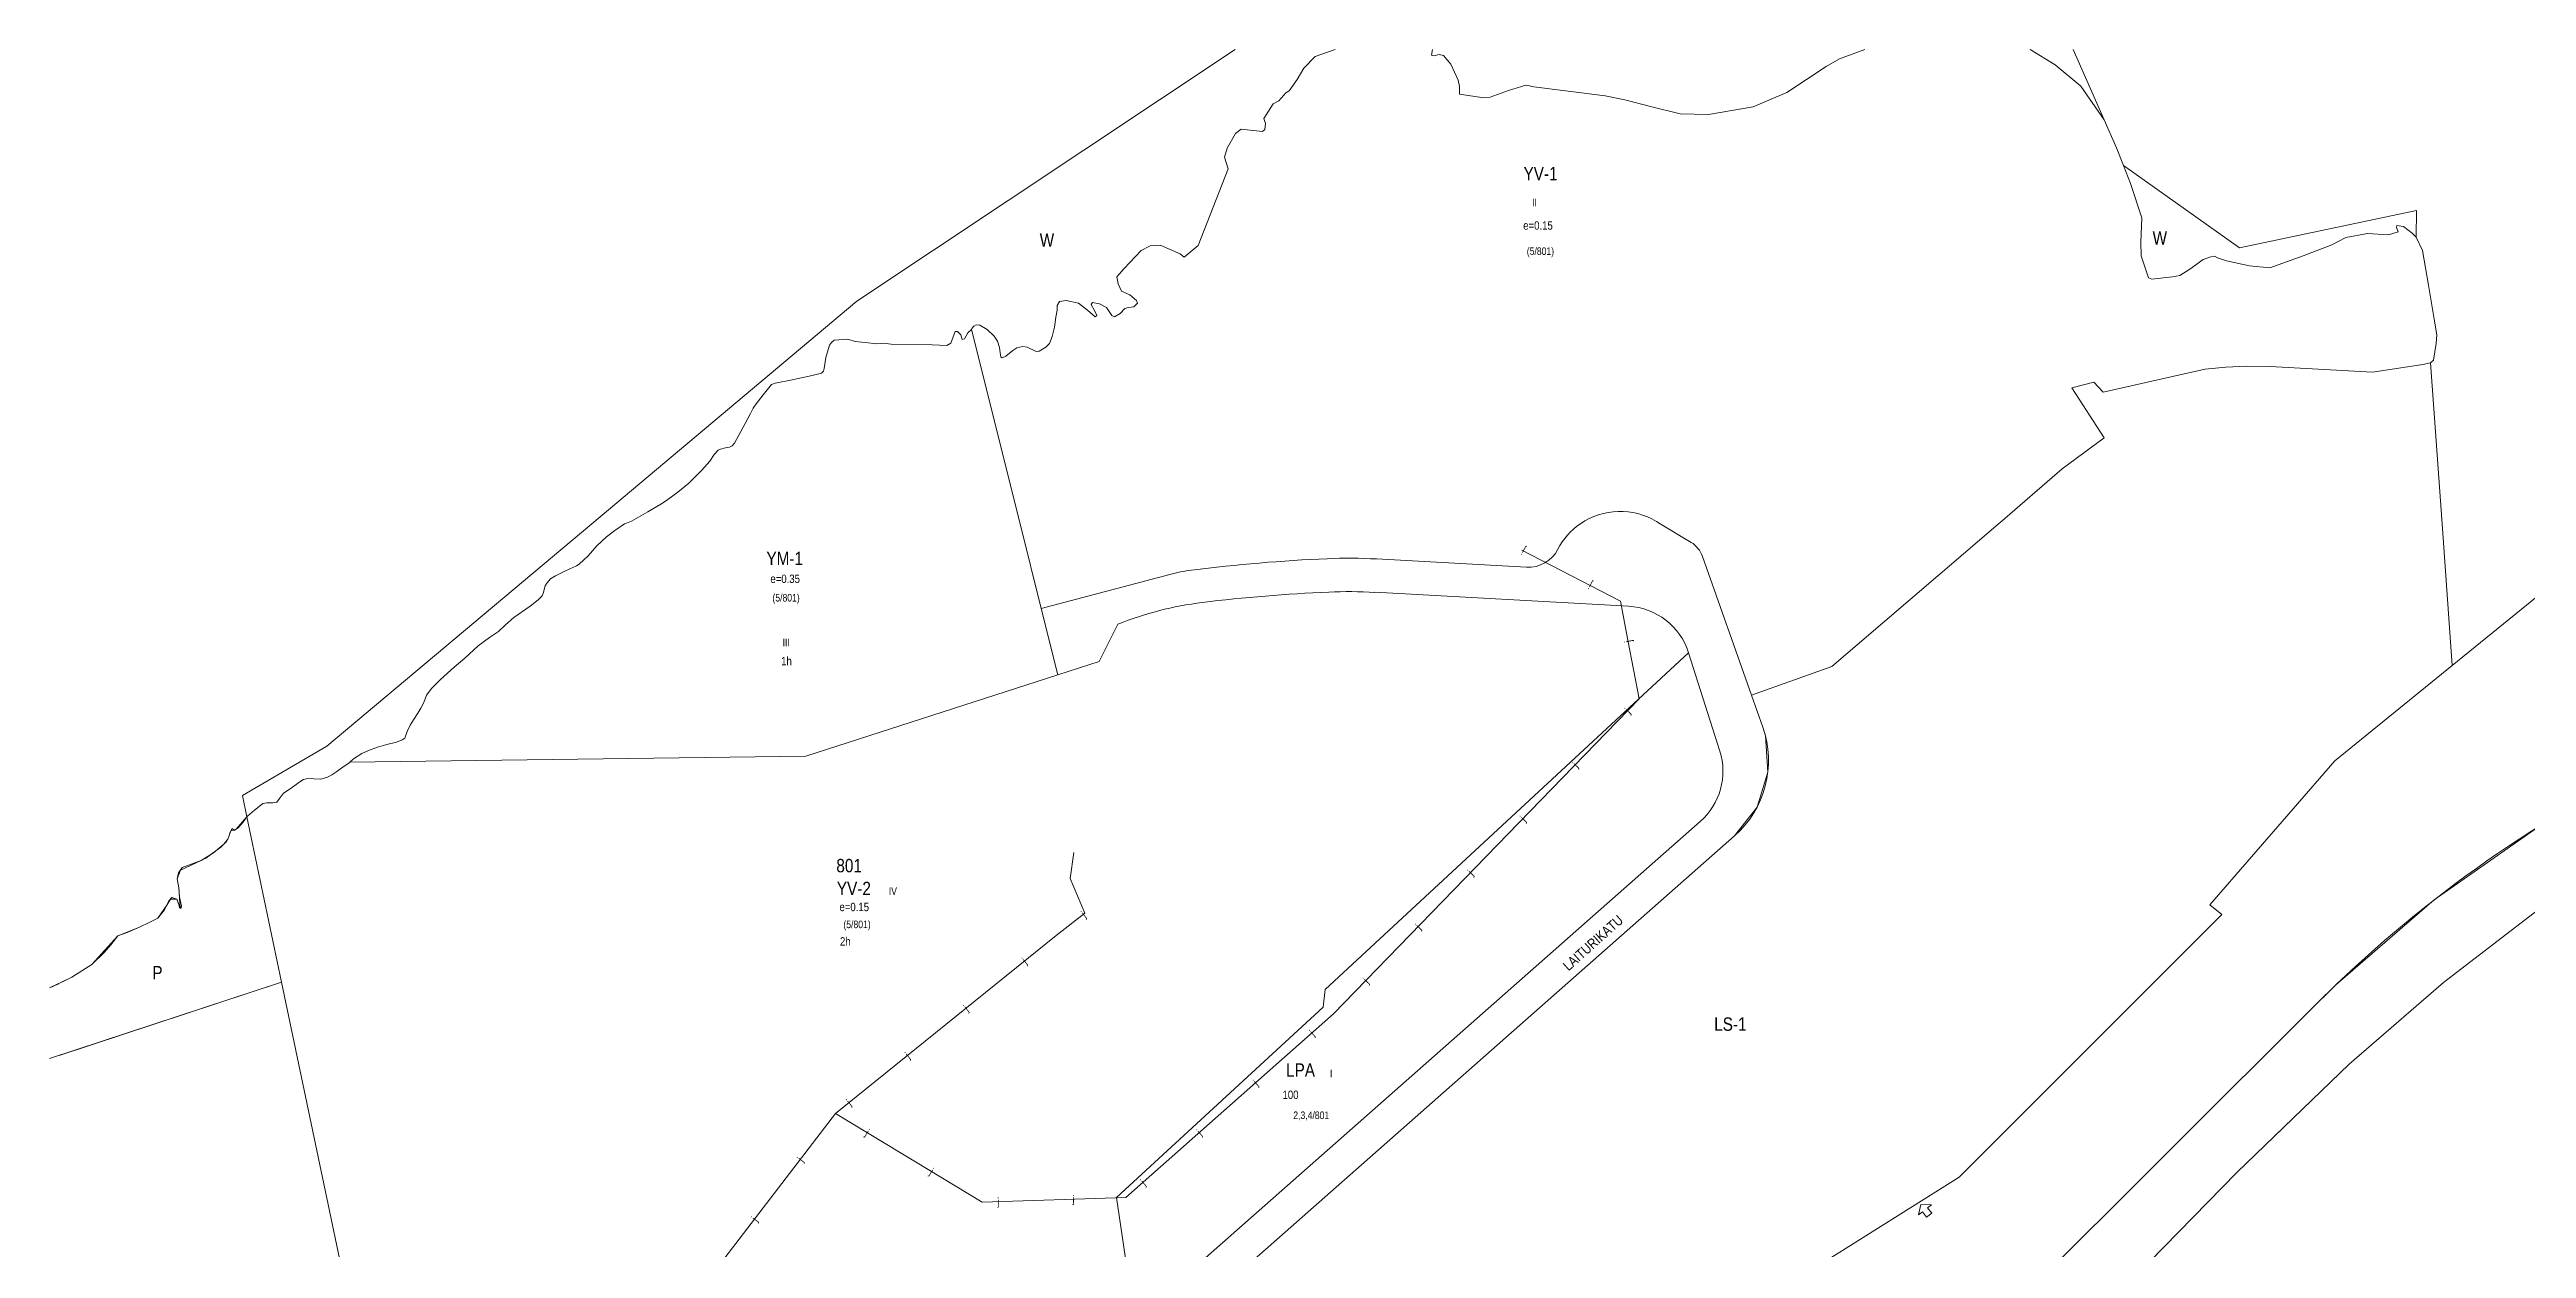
# Model space of a CAD drawing. Header units: metres. Extents: x 24485995 to 24488038, y 6819999 to 6822001.
# Drawn here: x 24486000 to 24486741, y 6821641 to 6822000 of the extents above; entities that cross this region are included whole.
import ezdxf

# ---------------------------------------------------------------- set-up
doc = ezdxf.new("R2010")
doc.units = ezdxf.units.M
for name, pattern in [('k10020', [0]), ('k10li0', [0]), ('k10rt0', [0]), ('k10vi1', [0])]:
    doc.linetypes.add(name, pattern=pattern)
for name, color, linetype, lineweight in [('AK_AsemakaavaTeksti_Kadun_puistonnimi', 7, 'Continuous', 0), ('AK_AsemakaavaTeksti_Korttelinumero', 7, 'Continuous', 0), ('AK_AsemakaavaViiva_Kaupunginosan_raja', 7, 'Continuous', 0), ('AK_JohdoillevarattuTeksti', 7, 'Continuous', 0), ('AK_JohdoillevarattuViiva', 7, 'Continuous', 0), ('AK_Kaavamerkinta_Kayttotarkoitusalue', 7, 'Continuous', 0), ('AK_KayttotarkoitusSymboliViiva_Liikennealueen_kuvio', 12, 'Continuous', 0), ('AK_KayttotarkoitusSymboliViiva_Rautatiealueen_kuvio', 14, 'Continuous', 0), ('AK_KayttotarkoitusSymboliViiva_Virkistysalueen_kuvio_murtoviiva', 7, 'Continuous', 0), ('AK_KayttotarkoitusViiva', 7, 'Continuous', 0), ('AK_LiikennointiSymboli_Ajoneuvoliittyma', 7, 'Continuous', 0), ('AK_MuuAsemakaavaTeksti_Erityismaarays', 7, 'Continuous', 0), ('AK_RakennusalaTeksti_Huoneistomaara', 7, 'Continuous', 0), ('AK_RakennusalaTeksti_Kerrosala_tai_luku', 7, 'Continuous', 0), ('AK_RakennusalaTeksti_Rakennusoikeus', 7, 'Continuous', 0), ('AK_RakennusalaTeksti_Tehokkuusluku', 7, 'Continuous', 0)]:
    doc.layers.add(name, color=color, linetype=linetype, lineweight=lineweight)
doc.styles.add('ArialNarrow', font='ARIALN.TTF')

# ---------------------------------------------------------------- blocks, each defined once
blk = doc.blocks.new('K10620')
at = {"layer": 'AK_LiikennointiSymboli_Ajoneuvoliittyma', "color": 7, "linetype": 'Continuous', "lineweight": 13, "extrusion": (0, 0, -1), "flags": 128}
blk.add_lwpolyline([(0, 4), (-1, 4), (-1, 2), (-2.5, 2), (0, 0), (2.5, 2)], dxfattribs=at)
at = {"layer": 'AK_LiikennointiSymboli_Ajoneuvoliittyma', "color": 7, "linetype": 'Continuous', "lineweight": 13, "flags": 128}
for points in [[(0, 4), (-1, 4), (-1, 2), (-2.5, 2)], [(0, 0), (2.5, 2), (1, 2), (1, 4), (-1, 4), (-1, 2), (-2.5, 2), (0, 0)]]:
    blk.add_lwpolyline(points, dxfattribs=at)

msp = doc.modelspace()

# ---------------------------------------------------------------- linework, layer by layer
at = {"layer": 'AK_AsemakaavaViiva_Kaupunginosan_raja', "linetype": 'k10020', "lineweight": 9, "flags": 128}
for points in [[(24486719.16, 6821815.73), (24486748.25, 6821839.36)], [(24486684, 6821787.16), (24486719.16, 6821815.73)], [(24486646.6, 6821744.1), (24486684, 6821787.16)], [(24486646.6, 6821744.1), (24486650.15, 6821741.23)], [(24486571.55, 6821662.64), (24486650.15, 6821741.23)], [(24486506.31, 6821621.63), (24486571.55, 6821662.64)]]:
    msp.add_lwpolyline(points, dxfattribs=at)
at = {"layer": 'AK_JohdoillevarattuViiva', "linetype": 'Continuous', "lineweight": 5, "flags": 128}
for points in [[(24486235.24, 6821681.74), (24486254.89, 6821669.88), (24486279.18, 6821655.19), (24486322.18, 6821656.59), (24486384.31, 6821711.52), (24486475.79, 6821805.78), (24486472.38, 6821823.32), (24486470.22, 6821835.02), (24486440.67, 6821850.22)], [(24486164.23, 6821515.63), (24486180.67, 6821610.35), (24486188.37, 6821620.54), (24486235.24, 6821681.74), (24486301.31, 6821734.98), (24486309.89, 6821741.65), (24486305.51, 6821751.96), (24486306.56, 6821759.74)]]:
    msp.add_lwpolyline(points, dxfattribs=at)
at = {"layer": 'AK_KayttotarkoitusSymboliViiva_Liikennealueen_kuvio', "linetype": 'k10li0', "lineweight": 9, "flags": 128}
for points in [[(24486973.55, 6821937.34), (24486907.93, 6821904.91), (24486824.22, 6821858.28), (24486821.8, 6821859.73), (24486807.14, 6821868.47), (24486786.24, 6821858.14), (24486748.25, 6821839.36), (24486719.16, 6821815.73), (24486684, 6821787.16), (24486646.6, 6821744.1), (24486650.15, 6821741.23), (24486571.55, 6821662.64), (24486506.31, 6821621.63), (24486419.47, 6821567.03), (24486350.09, 6821551.79), (24486319.37, 6821545.04), (24486297.65, 6821541.44), (24486298.22, 6821537.99), (24486130.22, 6821509.96), (24486124.79, 6821509.15), (24486101.28, 6821507.97), (24486081.36, 6821506.54), (24486065.13, 6821502.3), (24486024.67, 6821488), (24486019, 6821486), (24486000, 6821473.79)], [(24486332.63, 6821598.38), (24486335.58, 6821578.63), (24486342.4, 6821559.85), (24486343.4, 6821557.82), (24486348.43, 6821553.29), (24486350.09, 6821551.79), (24486419.47, 6821567.03), (24486506.31, 6821621.63), (24486571.55, 6821662.64), (24486650.15, 6821741.23), (24486646.6, 6821744.1), (24486684, 6821787.16), (24486719.16, 6821815.73), (24486716.1, 6821858.14), (24486712.64, 6821906.25), (24486710.38, 6821905.77), (24486695.24, 6821903.51), (24486664.6, 6821905.18), (24486657.54, 6821905.26), (24486651.41, 6821904.98), (24486645.17, 6821904.35), (24486638.46, 6821902.86), (24486614.71, 6821897.49), (24486611.91, 6821900.54), (24486605.29, 6821898.79), (24486615, 6821883.88), (24486602.4, 6821874.55), (24486583.69, 6821858.41), (24486583.37, 6821858.14), (24486572.73, 6821849.04), (24486533.42, 6821815.39), (24486509.38, 6821806.89), (24486512.78, 6821797.27), (24486513.57, 6821794.66), (24486514.29, 6821783.78), (24486511.07, 6821773.36), (24486504.33, 6821764.78), (24486342.75, 6821622.33), (24486336.02, 6821613.75), (24486332.8, 6821603.33), (24486332.63, 6821598.38)], [(24486000, 6821425.5), (24486013.64, 6821432.86), (24486026.39, 6821439.34), (24486074.8, 6821463.81), (24486103.42, 6821474.35), (24486128.43, 6821478.08), (24486159.76, 6821481.54), (24486293.95, 6821504), (24486396.09, 6821520.99), (24486417.06, 6821526.92), (24486466.3, 6821543.03), (24486502.1, 6821560.78), (24486532.29, 6821578.99), (24486551.96, 6821590.85), (24486571.95, 6821608.72), (24486590.31, 6821626.51), (24486678.93, 6821714.91), (24486684.25, 6821720.11), (24486713.72, 6821745.61), (24486745.65, 6821767.96), (24486779.7, 6821786.92), (24486821.8, 6821807.61), (24486825.39, 6821809.37), (24486857.27, 6821830.05), (24486858.13, 6821835.47), (24486858.85, 6821840.03), (24486883.27, 6821853.63), (24486891.37, 6821858.14), (24486898.91, 6821862.34), (24486947.55, 6821888.24), (24486973.61, 6821901.12)]]:
    msp.add_lwpolyline(points, dxfattribs=at)
at = {"layer": 'AK_KayttotarkoitusSymboliViiva_Rautatiealueen_kuvio', "linetype": 'k10rt0', "lineweight": 9, "flags": 128}
for points in [[(24486973.7, 6821845.74), (24486938.55, 6821836.78), (24486920.72, 6821834.18), (24486912.18, 6821832.97), (24486900.85, 6821828.2), (24486884.76, 6821825.02), (24486869.56, 6821822.01), (24486849.09, 6821817.34), (24486825.39, 6821809.37), (24486821.8, 6821807.61), (24486779.7, 6821786.92), (24486745.65, 6821767.96), (24486713.72, 6821745.61), (24486684.25, 6821720.11), (24486678.93, 6821714.91), (24486590.31, 6821626.51), (24486571.95, 6821608.72), (24486551.96, 6821590.85), (24486532.29, 6821578.99), (24486502.1, 6821560.78), (24486466.3, 6821543.03), (24486417.06, 6821526.92), (24486396.09, 6821520.99), (24486293.95, 6821504), (24486159.76, 6821481.54), (24486128.43, 6821478.08), (24486103.42, 6821474.35), (24486074.8, 6821463.81), (24486026.39, 6821439.34), (24486013.64, 6821432.86), (24486000, 6821425.5)], [(24486005.99, 6821388.56), (24486010.04, 6821390.92), (24486024.96, 6821399.62), (24486023.84, 6821401.64), (24486054.41, 6821418.71), (24486086.96, 6821436.88), (24486131.08, 6821452.76), (24486158.37, 6821459.76), (24486200.61, 6821468.84), (24486278.07, 6821477.12), (24486359.02, 6821493.4), (24486401.29, 6821501.9), (24486425.53, 6821508.19), (24486468.82, 6821521.22), (24486475.52, 6821523.24), (24486515.4, 6821541.25), (24486514.25, 6821545.71), (24486520.1, 6821549.51), (24486546.33, 6821566.38), (24486550.86, 6821569.3), (24486566.1, 6821579.11), (24486567.98, 6821580.74), (24486585.54, 6821595.99), (24486602.26, 6821610.52), (24486654.72, 6821664.05), (24486688.28, 6821696.48), (24486716.53, 6821720.86), (24486757.01, 6821751.97), (24486766.05, 6821756.98), (24486821.8, 6821783.23), (24486839.63, 6821791.63), (24486894.17, 6821804.32), (24486913.05, 6821808.71), (24486973.74, 6821820.32)]]:
    msp.add_lwpolyline(points, dxfattribs=at)
at = {"layer": 'AK_KayttotarkoitusSymboliViiva_Virkistysalueen_kuvio_murtoviiva', "linetype": 'k10vi1', "lineweight": 9, "flags": 128}
for points in [[(24486604.22, 6821608.25), (24486632.16, 6821575.94), (24486662.06, 6821541.36), (24486673.43, 6821543.06), (24486685.97, 6821541.83), (24486753.88, 6821552.02), (24486821.79, 6821562.21), (24486874.85, 6821570.17), (24486879.11, 6821604.23), (24486883.38, 6821638.29), (24486887.34, 6821668.25), (24486907.13, 6821665.55), (24486926.92, 6821662.84), (24486957.33, 6821667.41), (24486956.36, 6821673.85), (24486955.39, 6821680.28), (24486962.34, 6821683.41), (24486969.29, 6821686.54), (24486970.49, 6821687.51), (24486971.69, 6821688.47), (24486976.77, 6821695.96), (24486981.85, 6821703.45), (24486982.56, 6821705.38), (24486983.26, 6821707.32), (24486982.78, 6821710.32), (24486982.3, 6821713.33), (24486980.4, 6821716.02), (24486978.5, 6821718.72), (24486970.49, 6821725.71), (24486962.48, 6821732.71), (24486968.54, 6821736.74), (24486974.61, 6821740.77), (24486981.66, 6821745.45), (24486988.72, 6821750.14), (24486993.73, 6821753.47), (24486993.12, 6821755.52), (24486991.57, 6821760.93), (24486990.63, 6821764.29), (24486989.74, 6821766.98), (24486988.85, 6821769.67), (24486986.47, 6821775.11), (24486984.1, 6821780.55), (24486980.45, 6821779.44), (24486976.79, 6821778.33), (24486975.86, 6821779.08), (24486977.44, 6821780.25), (24486974.92, 6821779.84), (24486967.44, 6821773.46), (24486959.96, 6821767.09), (24486959.4, 6821768.09), (24486958.84, 6821769.09), (24486958.17, 6821769.73), (24486957.5, 6821770.37), (24486956.4, 6821771.24), (24486955.3, 6821772.11), (24486953.26, 6821773.27), (24486952.39, 6821773.8), (24486951.53, 6821774.33), (24486950.52, 6821774.22), (24486949.51, 6821774.11), (24486947.53, 6821773.64), (24486945.55, 6821773.17), (24486943.67, 6821772.87), (24486941.79, 6821772.56), (24486933.46, 6821781.61), (24486925.13, 6821790.67), (24486926.04, 6821791.63), (24486926.94, 6821792.59), (24486919.99, 6821800.65), (24486913.05, 6821808.71), (24486903.61, 6821806.52), (24486894.17, 6821804.32), (24486866.9, 6821797.97), (24486839.63, 6821791.63), (24486830.71, 6821787.43), (24486821.8, 6821783.23), (24486793.92, 6821770.1), (24486766.05, 6821756.98), (24486761.53, 6821754.47), (24486757.01, 6821751.97), (24486736.77, 6821736.41), (24486716.53, 6821720.86), (24486702.4, 6821708.67), (24486688.28, 6821696.48), (24486671.5, 6821680.26), (24486654.72, 6821664.05), (24486628.49, 6821637.28), (24486604.36, 6821612.66)], [(24486002.85, 6821699.09), (24486069.47, 6821721.04), (24486059.09, 6821770.46), (24486055.88, 6821766.78), (24486054.3, 6821766.31), (24486053.35, 6821763.74), (24486052.15, 6821762.23), (24486049.05, 6821759.73), (24486045.4, 6821757.43), (24486039.16, 6821754.48), (24486038.2, 6821751.9), (24486038.7, 6821749.22), (24486039.11, 6821743.18), (24486038.13, 6821745.82), (24486036.19, 6821745.84), (24486035.07, 6821743.99), (24486032.4, 6821740.16), (24486029.81, 6821738.85), (24486026.94, 6821737.47), (24486020.47, 6821734.81), (24486012.64, 6821726.28), (24486009.66, 6821724.39), (24486006.68, 6821722.51), (24486003.55, 6821721), (24486000.43, 6821719.49), (24486002.75, 6821720.5)]]:
    msp.add_lwpolyline(points, dxfattribs=at)
at = {"layer": 'AK_KayttotarkoitusViiva', "linetype": 'Continuous', "lineweight": 20, "flags": 128}
for points in [[(24486059.09, 6821770.46), (24486057.76, 6821776.82), (24486083.01, 6821791.64), (24486162.3, 6821858.16), (24486241.64, 6821924.72), (24486354.87, 6822000)], [(24486275.92, 6821916.23), (24486276.04, 6821916.58), (24486276.67, 6821917.28), (24486277.38, 6821917.63), (24486278.4, 6821917.57), (24486280.64, 6821916.21), (24486282.77, 6821914.27), (24486283.75, 6821912.77), (24486284.31, 6821910.86), (24486284.57, 6821909.24), (24486284.69, 6821908.11), (24486285.08, 6821907.81), (24486286.25, 6821908.3), (24486288.28, 6821909.99), (24486289.47, 6821910.76), (24486291.3, 6821911.2), (24486292.64, 6821910.97), (24486295.35, 6821909.65), (24486296.19, 6821909.8), (24486298.24, 6821910.99), (24486299.27, 6821912.06), (24486300.14, 6821914.2), (24486300.77, 6821916.95), (24486301.19, 6821919.9), (24486301.55, 6821922.04), (24486301.59, 6821923.44), (24486302.24, 6821924.62), (24486304.32, 6821924.9), (24486308.02, 6821924.16), (24486310.68, 6821921.99), (24486312.17, 6821920.69), (24486312.94, 6821920.08), (24486313.42, 6821920.45), (24486312.83, 6821921.78), (24486311.81, 6821923.74), (24486312.17, 6821924.36), (24486314.29, 6821923.92), (24486316.38, 6821922.79), (24486317.99, 6821920.48), (24486318.77, 6821920.07), (24486320.42, 6821921.07), (24486321.88, 6821922.56), (24486322.93, 6821922.88), (24486324.51, 6821923.04), (24486325.67, 6821924.16), (24486325.37, 6821924.89), (24486323.35, 6821926.58), (24486320.89, 6821927.71), (24486319.87, 6821929.87), (24486319.43, 6821932), (24486321.6, 6821934.49), (24486326.74, 6821939.9), (24486329.43, 6821941.25), (24486332.41, 6821941.46), (24486338.39, 6821938.86), (24486339.56, 6821937.9), (24486343.82, 6821941.34), (24486352.82, 6821964.31), (24486351.63, 6821967.79), (24486352.47, 6821970.54), (24486354.98, 6821974.87), (24486356.64, 6821976.16), (24486363.01, 6821975.53), (24486363.75, 6821976.1), (24486363.97, 6821977.85), (24486363.47, 6821979.38), (24486366.22, 6821983.81), (24486367.97, 6821984.62), (24486370.01, 6821987.09), (24486370.99, 6821987.65), (24486373.44, 6821991.04), (24486375.4, 6821994.45), (24486378.83, 6821997.97), (24486384.78, 6822000)], [(24486413.96, 6822000), (24486413.64, 6821998.32), (24486414.41, 6821998.14), (24486415.97, 6821998.56), (24486417.24, 6821998.25), (24486419.37, 6821995.68), (24486421.58, 6821990.81), (24486421.99, 6821988.93), (24486421.98, 6821986.65), (24486429.3, 6821985.54), (24486431.22, 6821985.75), (24486436.69, 6821987.76), (24486441.83, 6821989.32), (24486443.08, 6821989.16), (24486443.5, 6821988.93), (24486465.57, 6821986.11), (24486471.53, 6821984.94), (24486479.22, 6821982.95), (24486488.1, 6821980.78), (24486496.55, 6821980.61), (24486509.88, 6821982.91), (24486519.94, 6821987.16), (24486531.76, 6821994.94), (24486535.7, 6821997.24), (24486543.37, 6822000)], [(24486592.8, 6822000), (24486600.33, 6821995.48), (24486607.99, 6821989.04), (24486615.01, 6821978.96)], [(24486605.67, 6822000), (24486615.01, 6821978.96)], [(24486615.01, 6821978.96), (24486618.62, 6821970.62), (24486620.72, 6821965.33)], [(24486620.72, 6821965.33), (24486655.43, 6821940.67), (24486708.43, 6821951.88), (24486708.39, 6821943.83)], [(24486620.72, 6821965.33), (24486622.88, 6821959.88), (24486626.2, 6821949.68), (24486625.97, 6821942.37), (24486626.04, 6821938.25), (24486628.19, 6821931.68), (24486629.26, 6821931.29), (24486635.44, 6821931.97), (24486637.65, 6821932.43), (24486640.64, 6821934.33), (24486644.64, 6821937.18), (24486646.92, 6821937.96), (24486647.97, 6821938.15), (24486648.86, 6821937.69), (24486651.61, 6821936.77), (24486658.45, 6821935.29), (24486664.53, 6821934.74), (24486674.48, 6821938.27), (24486683.11, 6821941.55), (24486687.33, 6821943.79), (24486693.82, 6821944.97), (24486700.07, 6821944.59), (24486702.92, 6821945.42), (24486702.48, 6821946.78), (24486702.59, 6821947.33), (24486704.56, 6821947.09), (24486707.12, 6821945.06), (24486708.39, 6821943.83)], [(24486708.39, 6821943.83), (24486710.23, 6821939.89), (24486712, 6821929.49), (24486713.77, 6821919.3), (24486714.53, 6821914.66), (24486714.38, 6821912.04), (24486713.52, 6821907.12), (24486712.64, 6821906.25)], [(24486089.85, 6821786.85), (24486090.97, 6821787.76), (24486093.5, 6821789.36), (24486095.5, 6821790.29), (24486098.15, 6821791.34), (24486100.92, 6821792.14), (24486103.82, 6821792.79), (24486105.55, 6821793.45), (24486106.37, 6821794.02), (24486106.65, 6821794.85), (24486107.12, 6821796.22), (24486107.94, 6821797.92), (24486108.92, 6821799.5), (24486110.19, 6821801.42), (24486111.17, 6821802.93), (24486111.99, 6821804.68), (24486112.84, 6821806.85), (24486114.44, 6821808.98), (24486117.04, 6821811.58), (24486121.11, 6821815.21), (24486124.26, 6821817.96), (24486128.33, 6821821.59), (24486131.66, 6821824.14), (24486134.36, 6821825.95), (24486136.43, 6821827.92), (24486139, 6821830.07), (24486143.88, 6821833.48), (24486146.22, 6821835.38), (24486147.45, 6821836.56), (24486147.82, 6821837.61), (24486148, 6821838.51), (24486148.3, 6821839.58), (24486148.87, 6821840.38), (24486149.97, 6821841.61), (24486151.47, 6821842.59), (24486154.19, 6821843.99), (24486156.81, 6821845.16), (24486157.74, 6821845.59), (24486158.56, 6821846.06), (24486161.2, 6821848.57), (24486163.84, 6821851.54), (24486166.75, 6821854.2), (24486169.2, 6821856.07), (24486172.13, 6821858.15), (24486172.14, 6821858.16), (24486174.16, 6821858.93), (24486179.1, 6821861.74), (24486183.51, 6821864.33), (24486185.03, 6821865.35), (24486188.01, 6821867.59), (24486191.35, 6821870.29), (24486195.2, 6821874.16), (24486197.64, 6821876.91), (24486198.95, 6821878.89), (24486200.09, 6821880.15), (24486200.82, 6821880.49), (24486202.35, 6821880.81), (24486203.48, 6821881.05), (24486204.36, 6821881.44), (24486205.02, 6821882.25), (24486208.2, 6821888.09), (24486209.77, 6821891.09), (24486210.62, 6821892.7), (24486211.49, 6821894.04), (24486213.55, 6821896.74), (24486216.07, 6821899.8), (24486217.23, 6821900.24), (24486222.32, 6821901.24), (24486228.21, 6821902.48), (24486231.02, 6821903.17), (24486231.63, 6821903.74), (24486231.82, 6821904.56), (24486232.37, 6821907.88), (24486233.49, 6821911.56), (24486234.01, 6821912.38), (24486234.84, 6821913.07), (24486238.92, 6821913.39), (24486241.11, 6821912.65), (24486244.11, 6821912.36), (24486247.58, 6821911.99), (24486249.56, 6821912.21), (24486251.88, 6821911.9), (24486264.13, 6821911.68), (24486268.61, 6821911.47), (24486269.73, 6821912.2), (24486271.04, 6821915.66), (24486271.75, 6821915.65), (24486272.8, 6821914.66), (24486273.19, 6821913.3), (24486273.83, 6821913.42), (24486274.87, 6821915.25), (24486275.92, 6821916.23)], [(24486296.83, 6821832.81), (24486290.48, 6821858.15), (24486275.92, 6821916.23)], [(24486509.38, 6821806.89), (24486533.42, 6821815.39), (24486572.73, 6821849.04), (24486583.37, 6821858.14), (24486583.69, 6821858.41), (24486602.4, 6821874.55), (24486615, 6821883.88), (24486605.29, 6821898.79), (24486611.91, 6821900.54), (24486614.71, 6821897.49), (24486638.46, 6821902.86), (24486645.17, 6821904.35), (24486651.41, 6821904.98), (24486657.54, 6821905.26), (24486664.6, 6821905.18), (24486695.24, 6821903.51), (24486710.38, 6821905.77), (24486712.64, 6821906.25)], [(24486719.16, 6821815.73), (24486716.1, 6821858.14), (24486712.64, 6821906.25)], [(24486719.16, 6821815.73), (24486748.25, 6821839.36), (24486786.24, 6821858.14), (24486807.14, 6821868.47)], [(24486491.32, 6821852.56), (24486482.07, 6821858.15), (24486480.96, 6821858.82)], [(24486442.04, 6821845.13), (24486397.21, 6821847.6)], [(24486509.38, 6821806.89), (24486494.72, 6821848.38)], [(24486335.27, 6821842.98), (24486296.83, 6821832.81)], [(24486296.83, 6821832.81), (24486301.82, 6821812.92)], [(24486396.66, 6821837.62), (24486472.63, 6821833.44)], [(24486301.82, 6821812.92), (24486314.19, 6821816.9), (24486319.77, 6821828.08)], [(24486331.61, 6821625.84), (24486322.35, 6821636.34), (24486319.37, 6821656.62), (24486381.21, 6821713.47), (24486381.82, 6821718.78), (24486490.59, 6821819.51)], [(24486490.59, 6821819.51), (24486499.92, 6821790.12)], [(24486089.85, 6821786.85), (24486226.34, 6821788.62), (24486301.82, 6821812.92)], [(24486719.16, 6821815.73), (24486684, 6821787.16), (24486646.6, 6821744.1), (24486650.15, 6821741.23), (24486571.55, 6821662.64), (24486506.31, 6821621.63), (24486419.47, 6821567.03), (24486350.09, 6821551.79)], [(24486509.38, 6821806.89), (24486512.78, 6821797.27)], [(24486602.26, 6821610.52), (24486654.72, 6821664.05), (24486688.28, 6821696.48), (24486716.53, 6821720.86), (24486757.01, 6821751.97), (24486766.05, 6821756.98), (24486821.8, 6821783.23), (24486839.63, 6821791.63), (24486894.17, 6821804.32), (24486913.05, 6821808.71)], [(24486059.09, 6821770.46), (24486059.28, 6821770.65), (24486061.35, 6821772.47), (24486062.7, 6821773.56), (24486063.88, 6821774.41), (24486065.06, 6821774.66), (24486066.82, 6821774.65), (24486068.06, 6821774.87), (24486068.79, 6821775.92), (24486070.04, 6821777.49), (24486072.31, 6821779.08), (24486074.62, 6821780.74), (24486076.03, 6821781.59), (24486077.28, 6821781.93), (24486079.13, 6821781.83), (24486081.16, 6821781.77), (24486083.18, 6821782.31), (24486084.51, 6821783.06), (24486086.01, 6821784.05), (24486087.84, 6821785.37), (24486089.85, 6821786.71), (24486089.85, 6821786.85)], [(24486059.09, 6821770.46), (24486058.79, 6821770.05), (24486057.85, 6821768.77), (24486056.49, 6821767.2), (24486055.28, 6821766.36), (24486054.65, 6821766.99), (24486053.95, 6821765.63), (24486053.7, 6821764.43), (24486053, 6821763.05), (24486051.31, 6821761.4), (24486046.79, 6821758.06), (24486045.4, 6821757.43), (24486039.72, 6821755.29), (24486038.59, 6821753.67), (24486038.2, 6821751.9), (24486038.7, 6821749.22), (24486038.85, 6821746.51), (24486039.45, 6821743.78), (24486039.29, 6821743.01), (24486038.93, 6821743.35), (24486038.63, 6821744.61), (24486038.13, 6821745.82), (24486036.64, 6821746.37), (24486035.75, 6821745.31), (24486034.4, 6821742.67), (24486032.4, 6821740.16), (24486029.81, 6821738.85), (24486026.94, 6821737.47), (24486023.21, 6821735.81), (24486020.47, 6821734.81), (24486018.33, 6821732.16), (24486016.33, 6821729.83), (24486012.64, 6821726.28), (24486006.68, 6821722.51), (24486000.77, 6821719.63), (24486000.43, 6821719.49), (24486000, 6821719.3)], [(24486069.47, 6821721.04), (24486059.09, 6821770.46)], [(24486494.08, 6821769.07), (24486331.61, 6821625.84)], [(24486342.75, 6821622.33), (24486504.33, 6821764.78)], [(24486069.47, 6821721.04), (24486000, 6821698.15)], [(24486069.47, 6821721.04), (24486110.57, 6821525.26)], [(24486000, 6821425.5), (24486013.64, 6821432.86), (24486026.39, 6821439.34), (24486074.8, 6821463.81), (24486103.42, 6821474.35), (24486128.43, 6821478.08), (24486159.76, 6821481.54), (24486293.95, 6821504), (24486396.09, 6821520.99), (24486417.06, 6821526.92), (24486466.3, 6821543.03), (24486502.1, 6821560.78), (24486532.29, 6821578.99), (24486551.96, 6821590.85), (24486571.95, 6821608.72), (24486590.31, 6821626.51), (24486678.93, 6821714.91)]]:
    msp.add_lwpolyline(points, dxfattribs=at)
at = {"layer": 'AK_KayttotarkoitusViiva', "linetype": 'Continuous', "lineweight": 20}
for centre, radius, start, end in [((24486470.1, 6821840.84), 21, 58.8751, 124.4996), ((24486470.06, 6821840.87), 20.95, 124.46482, 152.6012), ((24486404.13, 6821348.91), 499.25, 92.49108, 97.16935), ((24486388.96, 6821697.86), 149.96, 86.84926, 92.49536), ((24486442.59, 6821855.12), 10, 266.85442, 332.57428), ((24486487.18, 6821845.71), 8.01, 19.48042, 58.85617), ((24486348.12, 6821794.4), 50.25, 97.18939, 104.80705), ((24486357.07, 6821735.34), 99.96, 96.93663, 111.90739), ((24486404.23, 6821347.77), 490.4, 92.49612, 96.93699), ((24486388.97, 6821697.97), 139.86, 86.84865, 92.49918), ((24486471.53, 6821813.47), 20, 17.60068, 86.84894), ((24486484.5, 6821787.28), 30, 311.3975, 19.46074), ((24486480.86, 6821784.07), 20, 311.396, 17.60811), ((24486947.31, 6821445.85), 380.03, 116.17046, 134.92807)]:
    msp.add_arc(centre, radius, start, end, dxfattribs=at)

# ---------------------------------------------------------------- block references
at = {"layer": 'AK_LiikennointiSymboli_Ajoneuvoliittyma', "color": 7, "lineweight": 5, "rotation": 217.7805399640283}
msp.add_blockref('K10620', (24486560.11, 6821654.47), dxfattribs=at)

# ---------------------------------------------------------------- texts
at = {"layer": 'AK_AsemakaavaTeksti_Kadun_puistonnimi', "linetype": 'Continuous', "lineweight": 5, "style": 'ArialNarrow'}
msp.add_text('LAITURIKATU', height=3, rotation=41.84311, dxfattribs=at).set_placement((24486454.64, 6821724.18))
at = {"layer": 'AK_AsemakaavaTeksti_Korttelinumero', "linetype": 'Continuous', "lineweight": 5, "style": 'ArialNarrow'}
msp.add_text('801', height=4, dxfattribs=at).set_placement((24486235.5, 6821753.86))
at = {"layer": 'AK_JohdoillevarattuTeksti', "linetype": 'Continuous', "lineweight": 0, "style": 'ArialNarrow'}
for rotation, p in [(152.77956, (24486441.88, 6821850.86)), (152.77956, (24486461.89, 6821840.57)), (100.98027, (24486473.61, 6821822.89)), (45.85887, (24486472.91, 6821801.2)), (45.85887, (24486457.24, 6821785.05)), (45.85887, (24486441.57, 6821768.91)), (45.85887, (24486425.9, 6821752.76)), (37.84963, (24486309.9, 6821740.23)), (45.85887, (24486410.23, 6821736.61)), (38.85932, (24486292.28, 6821726.26)), (45.85887, (24486394.56, 6821720.47)), (38.85932, (24486274.76, 6821712.14)), (41.47744, (24486378.36, 6821704.75)), (38.85932, (24486257.24, 6821698.03)), (41.47744, (24486361.5, 6821689.85)), (38.85932, (24486239.72, 6821683.91)), (328.8788, (24486243.94, 6821675.17)), (41.47744, (24486344.64, 6821674.95)), (52.55833, (24486225.4, 6821667.05)), (328.84661, (24486263.2, 6821663.54)), (41.47744, (24486327.78, 6821660.05)), (1.86275, (24486283.72, 6821654.21)), (1.86275, (24486306.21, 6821654.95)), (52.55833, (24486211.72, 6821649.18))]:
    msp.add_text('j', height=2.25, rotation=rotation, dxfattribs=at).set_placement(p)
at = {"layer": 'AK_Kaavamerkinta_Kayttotarkoitusalue', "linetype": 'Continuous', "lineweight": 0, "style": 'ArialNarrow'}
for s, p in [('YV-1', (24486441.17, 6821960.88)), ('W', (24486296.37, 6821941.01)), ('W', (24486629.46, 6821941.64)), ('YM-1', (24486214.57, 6821845.76)), ('YV-2', (24486235.65, 6821747.03)), ('P', (24486030.76, 6821721.83)), ('LS-1', (24486498.24, 6821706.45)), ('LPA', (24486370.1, 6821692.71))]:
    msp.add_text(s, height=4, dxfattribs=at).set_placement(p)
at = {"layer": 'AK_MuuAsemakaavaTeksti_Erityismaarays', "linetype": 'Continuous', "lineweight": 0, "style": 'ArialNarrow'}
for s, p in [('(5/801)', (24486442.15, 6821938.55)), ('(5/801)', (24486216.37, 6821834.87)), ('(5/801)', (24486237.61, 6821737.16)), ('2,3,4/801', (24486372.26, 6821680.05))]:
    msp.add_text(s, height=2.25, dxfattribs=at).set_placement(p)
at = {"layer": 'AK_RakennusalaTeksti_Huoneistomaara', "linetype": 'Continuous', "lineweight": 0, "style": 'ArialNarrow'}
for s, p in [('1h', (24486218.98, 6821815.82)), ('2h', (24486236.59, 6821731.93))]:
    msp.add_text(s, height=2.5, dxfattribs=at).set_placement(p)
at = {"layer": 'AK_RakennusalaTeksti_Kerrosala_tai_luku', "linetype": 'Continuous', "lineweight": 0, "style": 'ArialNarrow'}
for s, p in [('II', (24486443.73, 6821953.11)), ('III', (24486219.42, 6821821.49)), ('IV', (24486251.2, 6821747.1)), ('I', (24486383.23, 6821692.54))]:
    msp.add_text(s, height=2.25, dxfattribs=at).set_placement(p)
at = {"layer": 'AK_RakennusalaTeksti_Rakennusoikeus', "linetype": 'Continuous', "lineweight": 0, "style": 'ArialNarrow'}
msp.add_text('100', height=2.5, dxfattribs=at).set_placement((24486369.04, 6821686.05))
at = {"layer": 'AK_RakennusalaTeksti_Tehokkuusluku', "linetype": 'Continuous', "lineweight": 0, "style": 'ArialNarrow'}
for s, p in [('e=0.15', (24486441.09, 6821946.12)), ('e=0.35', (24486215.76, 6821840.42)), ('e=0.15', (24486236.44, 6821742.24))]:
    msp.add_text(s, height=2.5, dxfattribs=at).set_placement(p)

doc.saveas('drawing.dxf')
